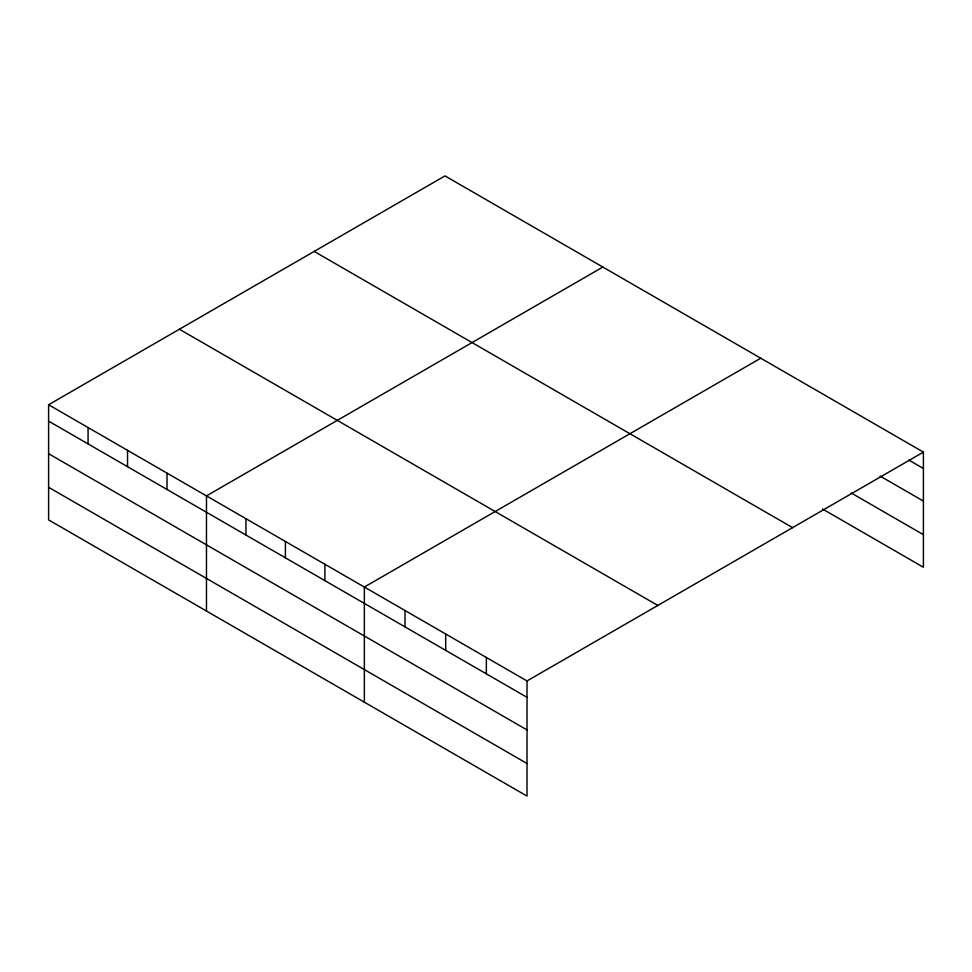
<?xml version="1.0" encoding="UTF-8"?>
<svg xmlns="http://www.w3.org/2000/svg" width="972" height="972" viewBox="0 0 972 972"><rect width="100%" height="100%" fill="white"/><g stroke="black" fill="none" stroke-linecap="round" stroke-linejoin="round"><path stroke-width="1.46" d="M527.018 729.923L527.018 680.959L48.6 404.753L48.6 519.886L527.018 796.092L527.018 729.923L48.6 453.705M822.397 508.939L923.4 567.247L923.4 452.114L444.982 175.908L48.6 404.753M602.859 267.057L206.477 495.902L206.477 611.036M760.736 358.206L364.354 587.052L364.354 702.185M527.018 680.959L923.4 452.114M908.966 460.157L923.4 468.48M880.11 476.086L923.4 501.078M851.253 492.998L923.4 534.661M314.175 251.42L792.593 527.638M179.407 329.229L657.825 605.447M48.6 421.119L527.018 697.325M48.6 487.288L527.018 763.506M486.352 657.485L486.352 673.851M445.686 634.011L445.686 650.377M405.02 610.525L405.02 626.891M324.891 564.258L324.891 580.624M285.416 541.477L285.416 557.843M245.952 518.683L245.952 535.05M167.014 473.109L167.014 489.475M127.539 450.328L127.539 466.694M88.075 427.534L88.075 443.9"/></g></svg>
